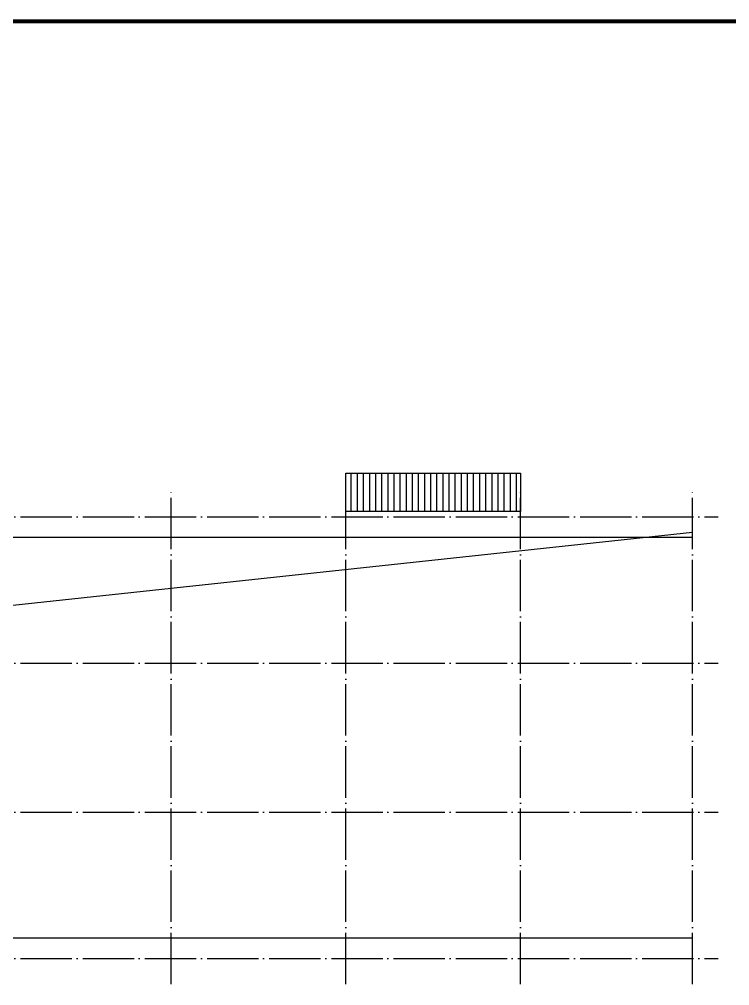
# Model space of a CAD drawing. Extents: x -21908402 to 2165534, y 88493 to 5079726.
# Drawn here: x 2017065 to 2044719, y 301445 to 339068 of the extents above; entities that cross this region are included whole.
import ezdxf

# ---------------------------------------------------------------- set-up
doc = ezdxf.new("R2010")
doc.units = 0
doc.header["$LTSCALE"] = 1000
doc.linetypes.add('DASH', pattern=[0.35, 0.25, -0.1])
doc.linetypes.add('DOTE', pattern=[2.42, 2, -0.2, 0.02, -0.2])
doc.layers.add('DOTE', color=1, linetype='DOTE')
doc.layers.add('PUB_TITLE', color=4, linetype='Continuous')

msp = doc.modelspace()

# ---------------------------------------------------------------- hatches: boundary and pattern name
h = msp.add_hatch()
h.set_pattern_fill('ANSI31', color=252, scale=150, angle=45, style=0)
h.set_pattern_definition([(90, (208571.5, 0), (-238.125, 4e-14), [])])
h.paths.add_polyline_path([(2029774, 321404), (2036574, 321404), (2036574, 319904), (2029774, 319904)])

# ---------------------------------------------------------------- linework, layer by layer
msp.add_lwpolyline([(2029774, 321404), (2036574, 321404), (2036574, 319904), (2029774, 319904)], close=True)
at = {"color": 253}
msp.add_lwpolyline([(1989474, 303104), (1995774, 314004), (2043274, 319104)], dxfattribs=at)
at = {"linetype": 'DASH', "const_width": 50}
for points in [[(1989074, 318904), (2043274, 318904)], [(1989074, 303304), (2043274, 303304)]]:
    msp.add_lwpolyline(points, dxfattribs=at)
at = {"layer": 'DOTE'}
for p, q in [((2022974, 301504), (2022974, 320704)), ((2029774, 301504), (2029774, 320704)), ((2036574, 301504), (2036574, 320704)), ((2043274, 301504), (2043274, 320704)), ((1988074, 319704), (2044274, 319704)), ((1988074, 314004), (2044274, 314004)), ((1988074, 308204), (2044274, 308204)), ((1988074, 302504), (2044274, 302504))]:
    msp.add_line(p, q, dxfattribs=at)
at = {"layer": 'PUB_TITLE', "const_width": 150}
msp.add_lwpolyline([(1976184, 278993), (2060034, 278993), (2060034, 338993), (1976184, 338993)], close=True, dxfattribs=at)

doc.saveas('drawing.dxf')
